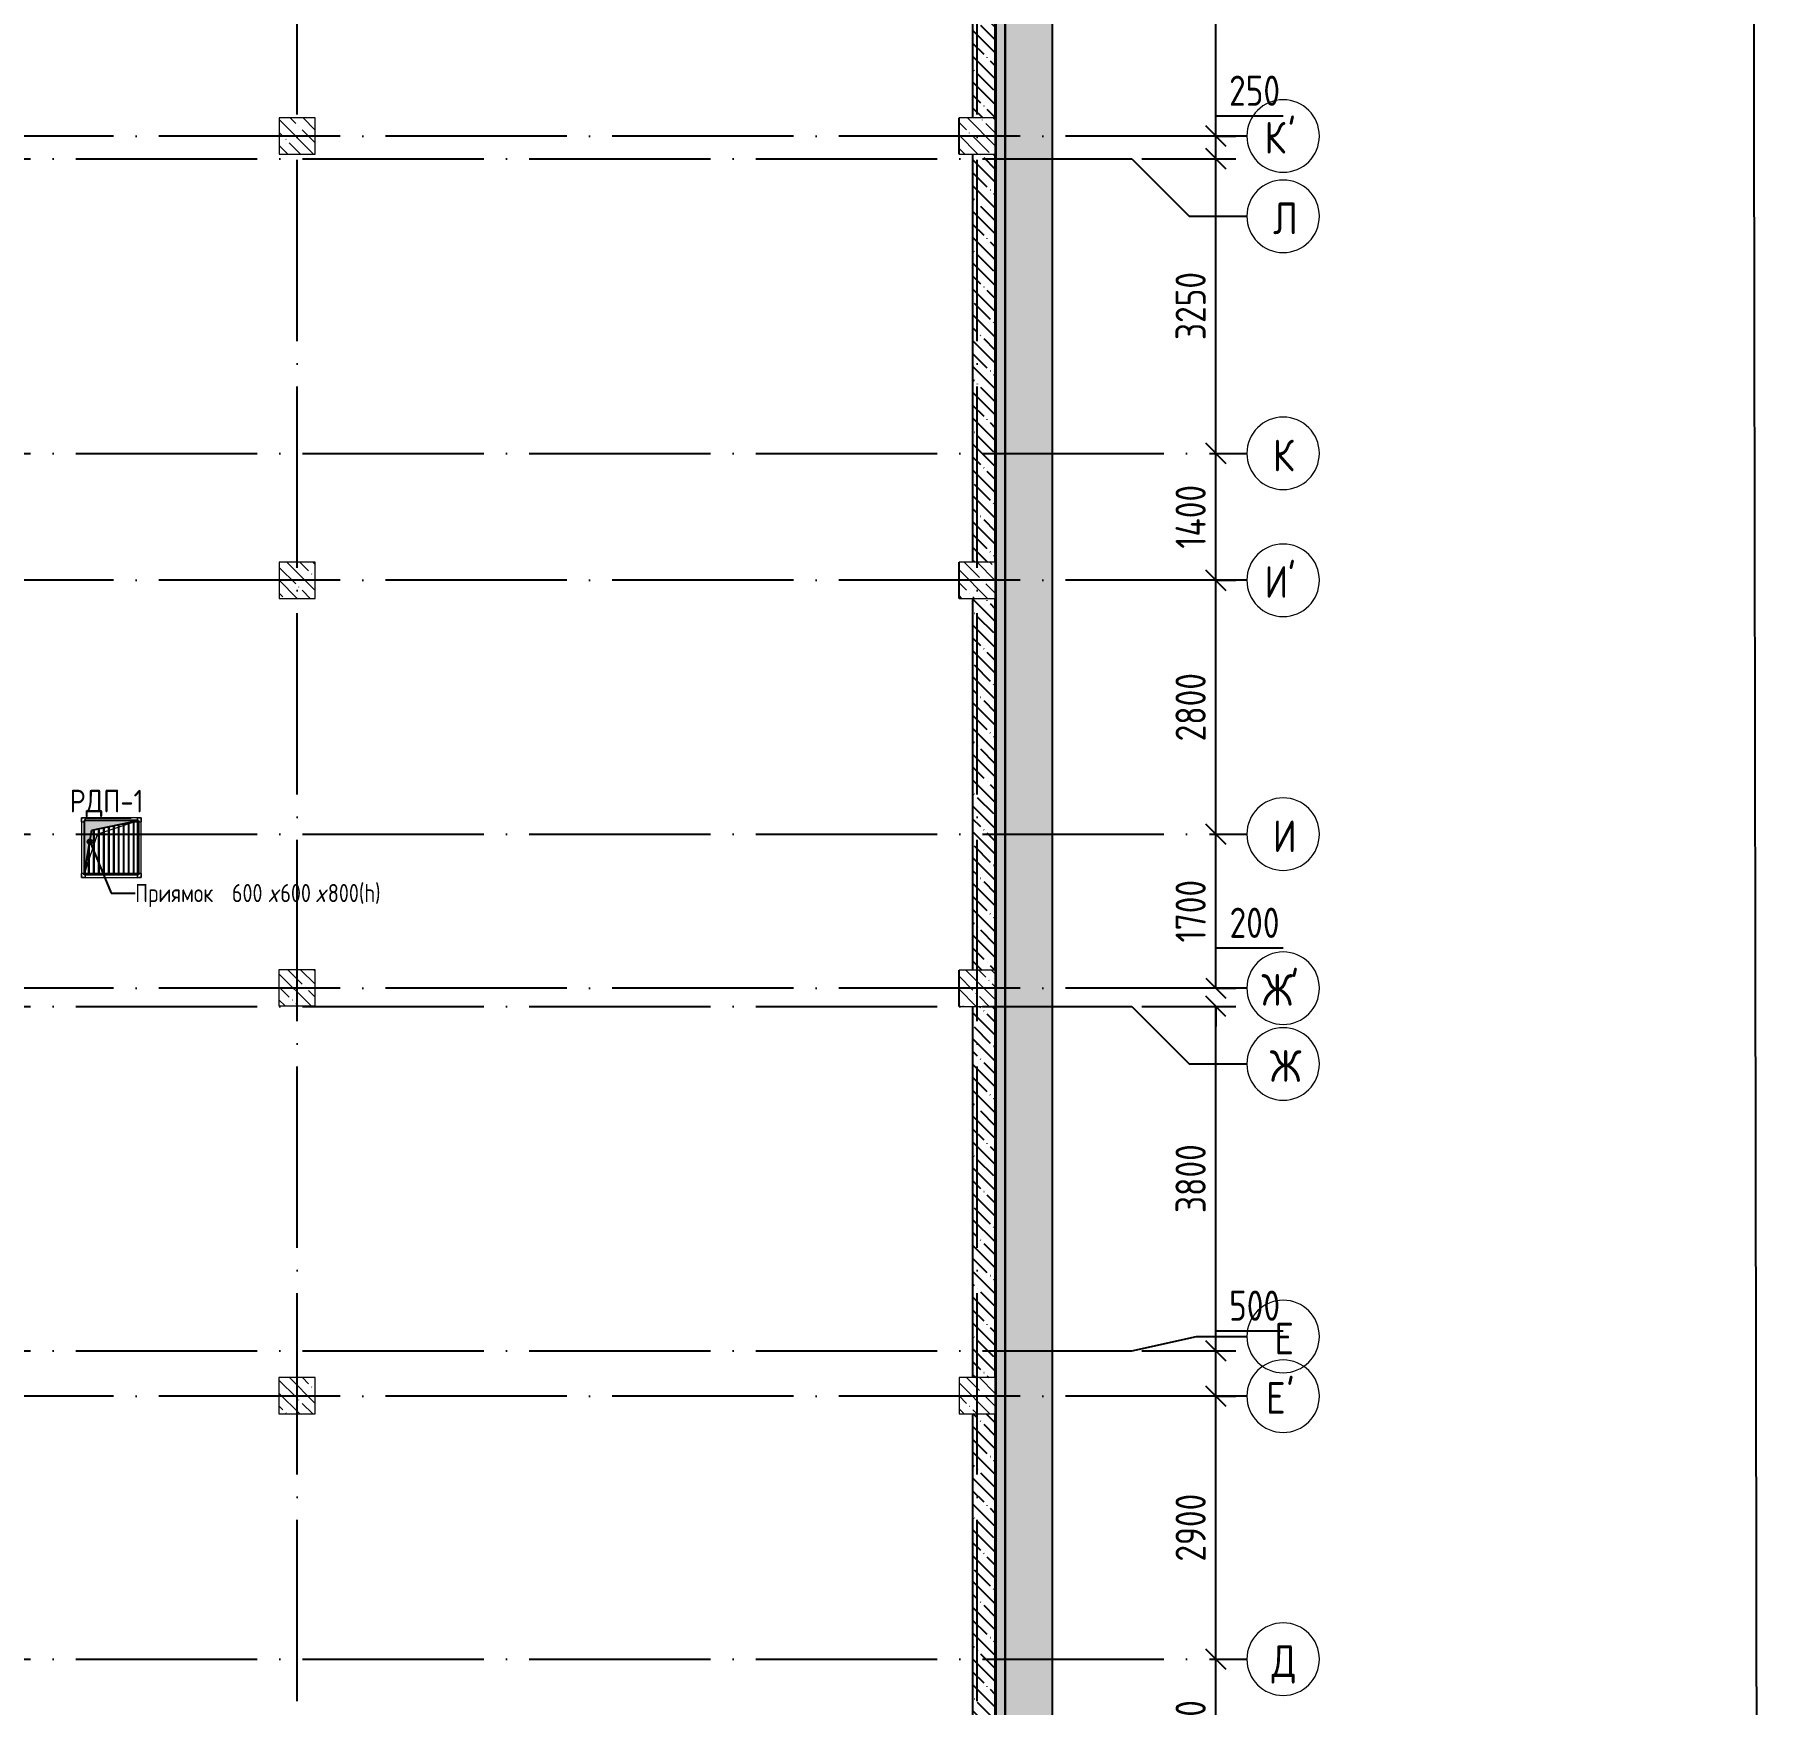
# Model space of a CAD drawing. Header units: millimetres. Extents: x -68946 to 690821, y -552984 to 293768.
# Drawn here: x 153351 to 172387, y 133611 to 152031 of the extents above; entities that cross this region are included whole.
import ezdxf

# ---------------------------------------------------------------- set-up
doc = ezdxf.new("R2010")
doc.units = ezdxf.units.MM
doc.linetypes.add('ADSK_Линия сетки', pattern=[2500, 2000, -250, 0, -250])
doc.layers.get('Defpoints').update_dxf_attribs({"color": 250})
for name, color, linetype, lineweight in [('A-ANNO-DIMS', 250, 'Continuous', 9), ('A-DETL', 250, 'Continuous', 5), ('A-DETL-1', 250, 'Continuous', 53), ('A-DETL-2', 250, 'Continuous', 5), ('A-DETL-GENF', 250, 'Continuous', 9), ('A-DETL-GENF-1', 250, 'Continuous', 5), ('A-FLOR-1', 250, 'Continuous', 5), ('A-GENM-2', 250, 'Continuous', 5), ('A-GENM-IDEN', 250, 'Continuous', 9), ('A-WALL', 250, 'Continuous', 9), ('A-WALL-1', 250, 'Continuous', 50), ('A-WALL-2', 250, 'Continuous', 5), ('A-WALL-3', 250, 'Continuous', 13), ('G-ANNO-TEXT', 250, 'Continuous', 9), ('I-WALL-1', 250, 'Continuous', 5), ('S-COLS-1', 250, 'Continuous', 5), ('S-COLS-2', 250, 'Continuous', 5), ('S-FNDN-1', 250, 'Continuous', 5), ('Оси', 250, 'Continuous', 9), ('Оси-1', 250, 'ADSK_Линия сетки', 9)]:
    doc.layers.add(name, color=color, linetype=linetype, lineweight=lineweight)
doc.styles.add('GOST Common', font='', dxfattribs={"width": 0.9, "height": 350})
doc.styles.add('GOST Common_1', font='', dxfattribs={"width": 0.9, "height": 250})
doc.styles.add('ISOCPEUR_I_1', font='ГОСТ тип А.ttf', dxfattribs={"height": 2500})
doc.styles.get("Standard").update_dxf_attribs({"font": 'ГОСТ тип А.ttf'})
doc.styles.get('GOST Common').set_extended_font_data('GOST Common')
doc.styles.get('GOST Common_1').set_extended_font_data('GOST Common')
doc.dimstyles.new('А3', dxfattribs={"dimtxt": 333, "dimasz": 222, "dimexe": 222, "dimexo": 111, "dimgap": 111, "dimtad": 1, "dimtoh": 1, "dimdec": 0, "dimrnd": 0.0015, "dimzin": 0, "dimdsep": 46, "dimtxsty": 'Standard', "dimblk": 'OBLIQUE', "dimcen": 0, "dimclrd": 7, "dimclre": 7, "dimclrt": 7, "dimadec": 0, "dimazin": 0, "dimtfac": 1, "dimtdec": 0, "dimtofl": 0, "dimtmove": 0, "dimatfit": 3, "dimfxl": 1, "dimtolj": 1, "dimtzin": 0, "dimarcsym": 0})
pattern_1 = [(135, (10997.54, 114885.93), (-142.5612, -142.5612), []), (135, (11140.1, 114885.93), (-142.5612, -142.5612), [252.016, -50.403, 3.353, -47.05])]

# ---------------------------------------------------------------- blocks, each defined once
blk = doc.blocks.new('BSC_Колонна _Прямоугольная - 400x400-V17-АР1_Кладочный план подвала_ Блок 2_ 3')
at = {"layer": 'S-COLS-2'}
h = blk.add_hatch(dxfattribs=at)
h.set_pattern_fill('FP_29', color=256, style=0, pattern_type=2)
h.set_pattern_definition([(135, (-152750, -31125.12), (-142.5612, -142.5612), []), (135, (-152607.44, -31125.12), (-142.5612, -142.5612), [252.016, -50.403, 3.353, -47.05])])
h.paths.add_polyline_path([(-200, -200), (200, -200), (200, 200), (-200, 200)])
at = {"layer": 'S-COLS-1'}
for p, q in [((200, 200), (-200, 200)), ((-200, 200), (-200, -200)), ((200, -200), (200, 200)), ((-200, -200), (200, -200))]:
    blk.add_line(p, q, dxfattribs=at)
blk = doc.blocks.new('BSC_Колонна _Прямоугольная - 400x400-V18-АР1_Кладочный план подвала_ Блок 2_ 3')
at = {"layer": 'S-COLS-2'}
h = blk.add_hatch(dxfattribs=at)
h.set_pattern_fill('FP_30', color=256, style=0, pattern_type=2)
h.set_pattern_definition([(135, (-152750, -26625.12), (-142.5612, -142.5612), []), (135, (-152607.44, -26625.12), (-142.5612, -142.5612), [252.016, -50.403, 3.353, -47.05])])
h.paths.add_polyline_path([(-200, -200), (200, -200), (200, 200), (-200, 200)])
at = {"layer": 'S-COLS-1'}
for p, q in [((200, 200), (-200, 200)), ((-200, 200), (-200, -200)), ((200, -200), (200, 200)), ((-200, -200), (200, -200))]:
    blk.add_line(p, q, dxfattribs=at)
blk = doc.blocks.new('BSC_Колонна _Прямоугольная - 400x400-V83-АР1_Кладочный план подвала_ Блок 2_ 3')
at = {"layer": 'S-COLS-2'}
h = blk.add_hatch(dxfattribs=at)
h.set_pattern_fill('FP_95', color=256, style=0, pattern_type=2)
h.set_pattern_definition([(135, (-152749.81, -22130), (-142.5612, -142.5612), []), (135, (-152607.25, -22130), (-142.5612, -142.5612), [252.016, -50.403, 3.353, -47.05])])
h.paths.add_polyline_path([(-200, -200), (200, -200), (200, 200), (-200, 200)])
at = {"layer": 'S-COLS-1'}
for p, q in [((200, 200), (-200, 200)), ((-200, 200), (-200, -200)), ((200, -200), (200, 200)), ((-200, -200), (200, -200))]:
    blk.add_line(p, q, dxfattribs=at)
blk = doc.blocks.new('BSC_Колонна _Прямоугольная - 400x400-V84-АР1_Кладочный план подвала_ Блок 2_ 3')
at = {"layer": 'S-COLS-2'}
h = blk.add_hatch(dxfattribs=at)
h.set_pattern_fill('FP_96', color=256, style=0, pattern_type=2)
h.set_pattern_definition([(135, (-145249.81, -22130), (-142.5612, -142.5612), []), (135, (-145107.25, -22130), (-142.5612, -142.5612), [252.016, -50.403, 3.353, -47.05])])
h.paths.add_polyline_path([(-200, -200), (200, -200), (200, 200), (-200, 200)])
at = {"layer": 'S-COLS-1'}
for p, q in [((200, 200), (-200, 200)), ((-200, 200), (-200, -200)), ((200, -200), (200, 200)), ((-200, -200), (200, -200))]:
    blk.add_line(p, q, dxfattribs=at)
blk = doc.blocks.new('BSC_Колонна _Прямоугольная - 400x400-V85-АР1_Кладочный план подвала_ Блок 2_ 3')
at = {"layer": 'S-COLS-2'}
h = blk.add_hatch(dxfattribs=at)
h.set_pattern_fill('FP_97', color=256, style=0, pattern_type=2)
h.set_pattern_definition([(135, (-145249.81, -26630), (-142.5612, -142.5612), []), (135, (-145107.25, -26630), (-142.5612, -142.5612), [252.016, -50.403, 3.353, -47.05])])
h.paths.add_polyline_path([(-200, -200), (200, -200), (200, 200), (-200, 200)])
at = {"layer": 'S-COLS-1'}
for p, q in [((200, 200), (-200, 200)), ((-200, 200), (-200, -200)), ((200, -200), (200, 200)), ((-200, -200), (200, -200))]:
    blk.add_line(p, q, dxfattribs=at)
blk = doc.blocks.new('BSC_Колонна _Прямоугольная - 400x400-V86-АР1_Кладочный план подвала_ Блок 2_ 3')
at = {"layer": 'S-COLS-2'}
h = blk.add_hatch(dxfattribs=at)
h.set_pattern_fill('FP_98', color=256, style=0, pattern_type=2)
h.set_pattern_definition([(135, (-145250, -31125.12), (-142.5612, -142.5612), []), (135, (-145107.44, -31125.12), (-142.5612, -142.5612), [252.016, -50.403, 3.353, -47.05])])
h.paths.add_polyline_path([(-200, -200), (200, -200), (200, 200), (-200, 200)])
at = {"layer": 'S-COLS-1'}
for p, q in [((200, 200), (-200, 200)), ((-200, 200), (-200, -200)), ((200, -200), (200, 200)), ((-200, -200), (200, -200))]:
    blk.add_line(p, q, dxfattribs=at)
blk = doc.blocks.new('BSC_Колонна _Прямоугольная - 400x400-V87-АР1_Кладочный план подвала_ Блок 2_ 3')
at = {"layer": 'S-COLS-2'}
h = blk.add_hatch(dxfattribs=at)
h.set_pattern_fill('FP_99', color=256, style=0, pattern_type=2)
h.set_pattern_definition([(135, (-152750, -36025.03), (-142.5612, -142.5612), []), (135, (-152607.44, -36025.03), (-142.5612, -142.5612), [252.016, -50.403, 3.353, -47.05])])
h.paths.add_polyline_path([(-200, -200), (200, -200), (200, 200), (-200, 200)])
at = {"layer": 'S-COLS-1'}
for p, q in [((200, 200), (-200, 200)), ((-200, 200), (-200, -200)), ((200, -200), (200, 200)), ((-200, -200), (200, -200))]:
    blk.add_line(p, q, dxfattribs=at)
blk = doc.blocks.new('BSC_Колонна _Прямоугольная - 400x400-V88-АР1_Кладочный план подвала_ Блок 2_ 3')
at = {"layer": 'S-COLS-2'}
h = blk.add_hatch(dxfattribs=at)
h.set_pattern_fill('FP_100', color=256, style=0, pattern_type=2)
h.set_pattern_definition([(135, (-145250, -36025.03), (-142.5612, -142.5612), []), (135, (-145107.44, -36025.03), (-142.5612, -142.5612), [252.016, -50.403, 3.353, -47.05])])
h.paths.add_polyline_path([(-200, -200), (200, -200), (200, 200), (-200, 200)])
at = {"layer": 'S-COLS-1'}
for p, q in [((200, 200), (-200, 200)), ((-200, 200), (-200, -200)), ((200, -200), (200, 200)), ((-200, -200), (200, -200))]:
    blk.add_line(p, q, dxfattribs=at)
blk = doc.blocks.new('230_Приямок стенки вертикально _Фунд_Плита_ - 230_Приямок стенки вертикально _Фунд_Плита_-V100-АР1_Кладочный план подвала_ Блок 2_ 3')
at = {"layer": 'S-FNDN-1'}
for p, q in [((-22, 193), (22, 207)), ((33, 211), (76, 225)), ((88, 229), (132, 244)), ((143, 248), (187, 262)), ((198, 266), (242, 281)), ((253, 284), (255, 285)), ((-242, -125), (-199, 4)), ((-187, 40), (-150, 150)), ((-150, 150), (-143, 152)), ((-132, 156), (-88, 171)), ((-77, 174), (-33, 189)), ((-285, -255), (-254, -161))]:
    blk.add_line(p, q, dxfattribs=at)
blk = doc.blocks.new('Решетка металлическая РМ-1 _подвал_ - Решетка металлическая РМ-1 _подвал_-V101-АР1_Кладочный план подвала_ Блок 2_ 3')
at = {"layer": 'A-GENM-2'}
for p, q in [((0, 615), (0, 660)), ((660, 660), (0, 660)), ((0, 660), (45, 660)), ((0, 660), (0, 0)), ((0, 615), (30, 615)), ((45, 630), (45, 660)), ((352, 572), (352, 45)), ((364, 45), (364, 574)), ((407, 583), (407, 45)), ((419, 45), (419, 586)), ((462, 595), (462, 45)), ((474, 45), (474, 597)), ((517, 606), (517, 45)), ((529, 45), (529, 609)), ((558, 615), (660, 615)), ((572, 615), (572, 45)), ((584, 45), (584, 615)), ((615, 660), (660, 660)), ((615, 660), (615, 630)), ((615, 627), (615, 0)), ((660, 660), (660, 615)), ((660, 0), (660, 660)), ((132, 525), (132, 45)), ((144, 45), (144, 528)), ((187, 537), (187, 45)), ((199, 45), (199, 540)), ((242, 549), (242, 45)), ((254, 45), (254, 551)), ((297, 560), (297, 45)), ((309, 45), (309, 563)), ((77, 294), (77, 45)), ((89, 45), (89, 362)), ((0, 0), (0, 45)), ((30, 45), (0, 45)), ((0, 0), (660, 0)), ((45, 0), (0, 0)), ((660, 45), (33, 45)), ((45, 0), (45, 115)), ((660, 0), (615, 0)), ((660, 45), (660, 0))]:
    blk.add_line(p, q, dxfattribs=at)
blk = doc.blocks.new('Ось сетки - Круг_Ø8 мм-39983606-АР1_Кладочный план подвала_ Блок 2_ 3')
at = {"layer": 'Оси'}
for start, end in [(360, 180), (180, 360)]:
    blk.add_arc((0, 0), 4, start, end, dxfattribs=at)
blk = doc.blocks.new('_Oblique')
at = {"color": 0, "linetype": 'ByBlock', "lineweight": -2}
blk.add_line((-0.5, -0.5), (0.5, 0.5), dxfattribs=at)
blk = doc.blocks.new('*D5145')
at = {"layer": 'A-ANNO-DIMS', "color": 7, "lineweight": -2, "transparency": 16777216}
for p, q in [((166380, 132511), (166380, 134111)), ((166391, 134111), (166602, 134111)), ((166391, 132511), (166602, 132511))]:
    blk.add_line(p, q, dxfattribs=at)
at = {"layer": 'Defpoints', "color": 0, "lineweight": 30, "transparency": 16777216}
for p in [(166280, 134111), (166380, 134111), (166280, 132511)]:
    blk.add_point(p, dxfattribs=at)
at = {"layer": 'A-ANNO-DIMS', "color": 7, "lineweight": -2, "transparency": 16777216, "xscale": 222, "yscale": 222, "zscale": 222}
for p, rotation in [((166380, 134111), 90), ((166380, 132511), 270)]:
    blk.add_blockref('_Oblique', p, dxfattribs=dict(at, rotation=rotation))
at = {"layer": 'A-ANNO-DIMS', "color": 7, "lineweight": -2, "transparency": 16777216, "insert": (166102, 133311), "char_height": 333, "width": 2.3, "attachment_point": 5, "rotation": 90}
blk.add_mtext('\\A1;1600', dxfattribs=at)
blk = doc.blocks.new('*D5146')
at = {"layer": 'A-ANNO-DIMS', "color": 7, "lineweight": -2, "transparency": 16777216}
for p, q in [((166380, 134111), (166380, 137011)), ((166391, 137011), (166602, 137011)), ((166391, 134111), (166602, 134111))]:
    blk.add_line(p, q, dxfattribs=at)
at = {"layer": 'Defpoints', "color": 0, "lineweight": 30, "transparency": 16777216}
for p in [(166280, 137011), (166380, 137011), (166280, 134111)]:
    blk.add_point(p, dxfattribs=at)
at = {"layer": 'A-ANNO-DIMS', "color": 7, "lineweight": -2, "transparency": 16777216, "xscale": 222, "yscale": 222, "zscale": 222}
for p, rotation in [((166380, 137011), 90), ((166380, 134111), 270)]:
    blk.add_blockref('_Oblique', p, dxfattribs=dict(at, rotation=rotation))
at = {"layer": 'A-ANNO-DIMS', "color": 7, "lineweight": -2, "transparency": 16777216, "insert": (166102, 135561), "char_height": 333, "width": 2.48, "attachment_point": 5, "rotation": 90}
blk.add_mtext('\\A1;2900', dxfattribs=at)
blk = doc.blocks.new('*D5147')
at = {"layer": 'A-ANNO-DIMS', "color": 7, "lineweight": -2, "transparency": 16777216}
for p, q in [((166380, 137511), (166380, 137733)), ((166380, 137733), (167124, 137733)), ((165563, 137511), (166602, 137511)), ((166380, 137011), (166380, 137511)), ((166391, 137011), (166602, 137011))]:
    blk.add_line(p, q, dxfattribs=at)
at = {"layer": 'Defpoints', "color": 0, "lineweight": 30, "transparency": 16777216}
for p in [(165452, 137511), (166380, 137511), (166280, 137011)]:
    blk.add_point(p, dxfattribs=at)
at = {"layer": 'A-ANNO-DIMS', "color": 7, "lineweight": -2, "transparency": 16777216, "xscale": 222, "yscale": 222, "zscale": 222}
for p, rotation in [((166380, 137511), 90), ((166380, 137011), 270)]:
    blk.add_blockref('_Oblique', p, dxfattribs=dict(at, rotation=rotation))
at = {"layer": 'A-ANNO-DIMS', "color": 7, "lineweight": -2, "transparency": 16777216, "insert": (166807, 138010), "char_height": 333, "width": 1.86, "attachment_point": 5}
blk.add_mtext('\\A1;500', dxfattribs=at)
blk = doc.blocks.new('*D5148')
at = {"layer": 'A-ANNO-DIMS', "color": 7, "lineweight": -2, "transparency": 16777216}
for p, q in [((165563, 141311), (166602, 141311)), ((166380, 137511), (166380, 141311)), ((165563, 137511), (166602, 137511))]:
    blk.add_line(p, q, dxfattribs=at)
at = {"layer": 'Defpoints', "color": 0, "lineweight": 30, "transparency": 16777216}
for p in [(165452, 141311), (166380, 141311), (165452, 137511)]:
    blk.add_point(p, dxfattribs=at)
at = {"layer": 'A-ANNO-DIMS', "color": 7, "lineweight": -2, "transparency": 16777216, "xscale": 222, "yscale": 222, "zscale": 222}
for p, rotation in [((166380, 141311), 90), ((166380, 137511), 270)]:
    blk.add_blockref('_Oblique', p, dxfattribs=dict(at, rotation=rotation))
at = {"layer": 'A-ANNO-DIMS', "color": 7, "lineweight": -2, "transparency": 16777216, "insert": (166102, 139411), "char_height": 333, "width": 2.48, "attachment_point": 5, "rotation": 90}
blk.add_mtext('\\A1;3800', dxfattribs=at)
blk = doc.blocks.new('*D5149')
at = {"layer": 'A-ANNO-DIMS', "color": 7, "lineweight": -2, "transparency": 16777216}
for p, q in [((166380, 141511), (166380, 141955)), ((166380, 141955), (167124, 141955)), ((166391, 141511), (166602, 141511)), ((165563, 141311), (166602, 141311)), ((166380, 141311), (166380, 141089))]:
    blk.add_line(p, q, dxfattribs=at)
at = {"layer": 'Defpoints', "color": 0, "lineweight": 30, "transparency": 16777216}
for p in [(166280, 141511), (166380, 141511), (165452, 141311)]:
    blk.add_point(p, dxfattribs=at)
at = {"layer": 'A-ANNO-DIMS', "color": 7, "lineweight": -2, "transparency": 16777216, "xscale": 222, "yscale": 222, "zscale": 222}
for p, rotation in [((166380, 141511), 270), ((166380, 141311), 90)]:
    blk.add_blockref('_Oblique', p, dxfattribs=dict(at, rotation=rotation))
at = {"layer": 'A-ANNO-DIMS', "color": 7, "lineweight": -2, "transparency": 16777216, "insert": (166807, 142233), "char_height": 333, "width": 1.86, "attachment_point": 5}
blk.add_mtext('\\A1;200', dxfattribs=at)
blk = doc.blocks.new('*D5150')
at = {"layer": 'A-ANNO-DIMS', "color": 7, "lineweight": -2, "transparency": 16777216}
for p, q in [((166380, 141511), (166380, 143211)), ((166391, 143211), (166602, 143211)), ((166391, 141511), (166602, 141511))]:
    blk.add_line(p, q, dxfattribs=at)
at = {"layer": 'Defpoints', "color": 0, "lineweight": 30, "transparency": 16777216}
for p in [(166280, 143211), (166380, 143211), (166280, 141511)]:
    blk.add_point(p, dxfattribs=at)
at = {"layer": 'A-ANNO-DIMS', "color": 7, "lineweight": -2, "transparency": 16777216, "xscale": 222, "yscale": 222, "zscale": 222}
for p, rotation in [((166380, 143211), 90), ((166380, 141511), 270)]:
    blk.add_blockref('_Oblique', p, dxfattribs=dict(at, rotation=rotation))
at = {"layer": 'A-ANNO-DIMS', "color": 7, "lineweight": -2, "transparency": 16777216, "insert": (166102, 142361), "char_height": 333, "width": 2.3, "attachment_point": 5, "rotation": 90}
blk.add_mtext('\\A1;1700', dxfattribs=at)
blk = doc.blocks.new('*D5151')
at = {"layer": 'A-ANNO-DIMS', "color": 7, "lineweight": -2, "transparency": 16777216}
for p, q in [((166380, 143211), (166380, 146011)), ((166391, 146011), (166602, 146011)), ((166391, 143211), (166602, 143211))]:
    blk.add_line(p, q, dxfattribs=at)
at = {"layer": 'Defpoints', "color": 0, "lineweight": 30, "transparency": 16777216}
for p in [(166280, 146011), (166380, 146011), (166280, 143211)]:
    blk.add_point(p, dxfattribs=at)
at = {"layer": 'A-ANNO-DIMS', "color": 7, "lineweight": -2, "transparency": 16777216, "xscale": 222, "yscale": 222, "zscale": 222}
for p, rotation in [((166380, 146011), 90), ((166380, 143211), 270)]:
    blk.add_blockref('_Oblique', p, dxfattribs=dict(at, rotation=rotation))
at = {"layer": 'A-ANNO-DIMS', "color": 7, "lineweight": -2, "transparency": 16777216, "insert": (166102, 144611), "char_height": 333, "width": 2.48, "attachment_point": 5, "rotation": 90}
blk.add_mtext('\\A1;2800', dxfattribs=at)
blk = doc.blocks.new('*D5152')
at = {"layer": 'A-ANNO-DIMS', "color": 7, "lineweight": -2, "transparency": 16777216}
for p, q in [((166380, 146011), (166380, 147411)), ((166391, 147411), (166602, 147411)), ((166391, 146011), (166602, 146011))]:
    blk.add_line(p, q, dxfattribs=at)
at = {"layer": 'Defpoints', "color": 0, "lineweight": 30, "transparency": 16777216}
for p in [(166280, 147411), (166380, 147411), (166280, 146011)]:
    blk.add_point(p, dxfattribs=at)
at = {"layer": 'A-ANNO-DIMS', "color": 7, "lineweight": -2, "transparency": 16777216, "xscale": 222, "yscale": 222, "zscale": 222}
for p, rotation in [((166380, 147411), 90), ((166380, 146011), 270)]:
    blk.add_blockref('_Oblique', p, dxfattribs=dict(at, rotation=rotation))
at = {"layer": 'A-ANNO-DIMS', "color": 7, "lineweight": -2, "transparency": 16777216, "insert": (166102, 146711), "char_height": 333, "width": 2.38, "attachment_point": 5, "rotation": 90}
blk.add_mtext('\\A1;1400', dxfattribs=at)
blk = doc.blocks.new('*D5153')
at = {"layer": 'A-ANNO-DIMS', "color": 7, "lineweight": -2, "transparency": 16777216}
for p, q in [((165563, 150661), (166602, 150661)), ((166380, 147411), (166380, 150661)), ((166391, 147411), (166602, 147411))]:
    blk.add_line(p, q, dxfattribs=at)
at = {"layer": 'Defpoints', "color": 0, "lineweight": 30, "transparency": 16777216}
for p in [(165452, 150661), (166380, 150661), (166280, 147411)]:
    blk.add_point(p, dxfattribs=at)
at = {"layer": 'A-ANNO-DIMS', "color": 7, "lineweight": -2, "transparency": 16777216, "xscale": 222, "yscale": 222, "zscale": 222}
for p, rotation in [((166380, 150661), 90), ((166380, 147411), 270)]:
    blk.add_blockref('_Oblique', p, dxfattribs=dict(at, rotation=rotation))
at = {"layer": 'A-ANNO-DIMS', "color": 7, "lineweight": -2, "transparency": 16777216, "insert": (166102, 149036), "char_height": 333, "width": 2.48, "attachment_point": 5, "rotation": 90}
blk.add_mtext('\\A1;3250', dxfattribs=at)
blk = doc.blocks.new('*D5154')
at = {"layer": 'A-ANNO-DIMS', "color": 7, "lineweight": -2, "transparency": 16777216}
for p, q in [((166380, 150911), (166380, 151133)), ((166380, 151133), (167124, 151133)), ((166380, 150661), (166380, 150911)), ((166391, 150911), (166602, 150911)), ((165563, 150661), (166602, 150661))]:
    blk.add_line(p, q, dxfattribs=at)
at = {"layer": 'Defpoints', "color": 0, "lineweight": 30, "transparency": 16777216}
for p in [(166280, 150911), (166380, 150911), (165452, 150661)]:
    blk.add_point(p, dxfattribs=at)
at = {"layer": 'A-ANNO-DIMS', "color": 7, "lineweight": -2, "transparency": 16777216, "xscale": 222, "yscale": 222, "zscale": 222}
for p, rotation in [((166380, 150911), 90), ((166380, 150661), 270)]:
    blk.add_blockref('_Oblique', p, dxfattribs=dict(at, rotation=rotation))
at = {"layer": 'A-ANNO-DIMS', "color": 7, "lineweight": -2, "transparency": 16777216, "insert": (166807, 151411), "char_height": 333, "width": 1.86, "attachment_point": 5}
blk.add_mtext('\\A1;250', dxfattribs=at)
blk = doc.blocks.new('*D5155')
at = {"layer": 'A-ANNO-DIMS', "color": 7, "lineweight": -2, "transparency": 16777216}
for p, q in [((166380, 150911), (166380, 154861)), ((166391, 154861), (166602, 154861)), ((166391, 150911), (166602, 150911))]:
    blk.add_line(p, q, dxfattribs=at)
at = {"layer": 'Defpoints', "color": 0, "lineweight": 30, "transparency": 16777216}
for p in [(166280, 154861), (166380, 154861), (166280, 150911)]:
    blk.add_point(p, dxfattribs=at)
at = {"layer": 'A-ANNO-DIMS', "color": 7, "lineweight": -2, "transparency": 16777216, "xscale": 222, "yscale": 222, "zscale": 222}
for p, rotation in [((166380, 154861), 90), ((166380, 150911), 270)]:
    blk.add_blockref('_Oblique', p, dxfattribs=dict(at, rotation=rotation))
at = {"layer": 'A-ANNO-DIMS', "color": 7, "lineweight": -2, "transparency": 16777216, "insert": (166102, 152886), "char_height": 333, "width": 2.48, "attachment_point": 5, "rotation": 90}
blk.add_mtext('\\A1;3950', dxfattribs=at)
blk = doc.blocks.new('ADSK_Марка_Перемычка - Экземпляр_ADSK_Позиция-34100395-АР1_Кладочный план подвала_ Блок 2_ 3')
at = {"layer": 'A-GENM-IDEN'}
blk.add_line((-2.5, 0), (2.5, 0), dxfattribs=at)

msp = doc.modelspace()

# ---------------------------------------------------------------- hatches: boundary and pattern name
at = {"layer": 'A-DETL-GENF', "lineweight": -2}
msp.add_hatch(color=256, dxfattribs=at).paths.add_polyline_path([(153897.3503, 142761.0455), (153984.1744, 143253.4494), (154497.3503, 143361.0455), (153897.3503, 143361.0455), (153897.3503, 142849.7617)])
at = {"layer": 'A-DETL-GENF-1', "lineweight": -2}
h = msp.add_hatch(dxfattribs=at)
h.set_pattern_fill('FP_124', color=256, style=0, pattern_type=2)
h.set_pattern_definition([(135, (11421.8, 114885.93), (-424.26407, 3e-14), [600, 0, 0, 0]), (45, (10997.54, 114885.93), (-424.26407, 0), [600, 0, 0, 0]), (45, (10997.54, 115098.06), (-424.26407, 0), [150, -450]), (135, (11315.74, 115204.12), (-424.26407, 3e-14), [150, -450]), (45, (11315.74, 114992), (-424.26407, 0), [150, -450]), (135, (11209.67, 114885.93), (-424.26407, 3e-14), [150, -450])])
h.paths.add_polyline_path([(164577.5167, 114080.9267), (164577.5167, 174490.9262), (146867.5374, 174490.9262), (146867.5253, 174090.9262), (132367.5473, 174090.9262), (132367.5473, 172390.9267), (129627.538, 172390.9267), (129627.538, 174090.9262), (120727.5383, 174090.9262), (120727.5383, 174490.9262), (87962.538, 174490.9262), (87962.538, 174090.9267), (84292.5374, 174090.9267), (84292.5374, 171140.9262), (81177.5374, 171140.9262), (81177.5374, 174090.9267), (78864.3215, 174090.9267), (78864.3215, 173570.9267), (80657.5374, 173570.9267), (80657.5374, 170620.9262), (84812.5374, 170620.9262), (84812.5374, 173570.9267), (88482.538, 173570.9267), (88482.538, 173970.9262), (120207.5383, 173970.9262), (120207.5383, 173570.9262), (129107.538, 173570.9262), (129107.538, 171870.9267), (132887.5473, 171870.9267), (132887.5473, 173570.9262), (147387.5374, 173570.9262), (147387.5374, 173970.9262), (164057.5167, 173970.9262), (164057.5167, 114600.9267), (147387.5977, 114600.9267), (147387.5977, 127320.9262), (136557.5374, 127320.9262), (136557.5374, 124800.9267), (124737.538, 124800.9267), (124737.538, 133800.9262), (115587.538, 133800.9262), (115587.538, 141000.9267), (80187.5374, 141000.9267), (80187.5374, 158100.9262), (78864.3215, 158100.9262), (78864.3215, 157580.9262), (79667.5374, 157580.9262), (79667.5374, 140480.9267), (115067.538, 140480.9267), (115067.538, 133280.9262), (124217.538, 133280.9262), (124217.538, 124280.9267), (137077.5374, 124280.9267), (137077.5374, 126800.9262), (146867.5977, 126800.9262), (146867.5977, 114080.9267), (159660.2072, 114080.9267)])
at = {"layer": 'A-WALL', "lineweight": -2}
msp.add_hatch(color=256, dxfattribs=at).paths.add_polyline_path([(163955.5167, 114702.9267), (163955.5167, 173868.9262), (163947.5167, 173868.9262), (163947.5384, 114702.9267)])
at = {"layer": 'A-WALL-2', "lineweight": -2}
h = msp.add_hatch(dxfattribs=at)
h.set_pattern_fill('FP_3', color=256, style=0, pattern_type=2)
h.set_pattern_definition([(0, (10997.54, 114885.926), (120.968, 69.841), [80.645, -161.29]), (120, (10997.54, 114885.926), (-120.96808, 69.84086), [80.645, -161.29]), (60, (10997.54, 114885.926), (-8e-05, 139.68186), [0, -161.29, 80.645, 0])])
h.paths.add_polyline_path([(163955.5167, 114602.9267), (164055.5167, 114602.9267), (164055.5167, 173968.9262), (163955.5167, 173968.9262), (163955.5167, 114702.9267)])
at = {"layer": 'G-ANNO-TEXT', "lineweight": -2}
h = msp.add_hatch(color=256, dxfattribs=at)
edge = h.paths.add_edge_path()
edge.add_arc((153961.5126, 143128.224), 25, 0, 360)
at = {"layer": 'I-WALL-1', "lineweight": -2}
h = msp.add_hatch(dxfattribs=at)
h.set_pattern_fill('FP_1', color=256, style=0, pattern_type=2)
h.set_pattern_definition(pattern_1)
h.paths.add_polyline_path([(163947.5167, 151110.9583), (163947.5167, 155610.9262), (163697.5167, 155610.9262), (163697.5167, 151110.9583)])
h = msp.add_hatch(dxfattribs=at)
h.set_pattern_fill('FP_1', color=256, style=0, pattern_type=2)
h.set_pattern_definition(pattern_1)
h.paths.add_polyline_path([(163947.5167, 146211.0455), (163947.5167, 150710.9583), (163697.5167, 150710.9583), (163697.5167, 146211.0455)])
h = msp.add_hatch(dxfattribs=at)
h.set_pattern_fill('FP_1', color=256, style=0, pattern_type=2)
h.set_pattern_definition(pattern_1)
h.paths.add_polyline_path([(163947.5167, 141711.0455), (163947.5167, 145811.0455), (163697.5167, 145811.0455), (163697.5167, 141711.0455)])
h = msp.add_hatch(dxfattribs=at)
h.set_pattern_fill('FP_1', color=256, style=0, pattern_type=2)
h.set_pattern_definition(pattern_1)
h.paths.add_polyline_path([(163947.3503, 137215.9301), (163947.5167, 137215.9301), (163947.3503, 141311.0455), (163697.5167, 141311.0455), (163697.5167, 137215.9301)])
h = msp.add_hatch(dxfattribs=at)
h.set_pattern_fill('FP_1', color=256, style=0, pattern_type=2)
h.set_pattern_definition(pattern_1)
h.paths.add_polyline_path([(163697.5167, 132710.9262), (163947.5167, 132710.9262), (163947.3503, 136815.9301), (163697.5167, 136815.9301), (163697.5167, 134419.608)])

# ---------------------------------------------------------------- linework, layer by layer
at = {"color": 1}
msp.add_lwpolyline([(172265.5409, 183601.6714), (124619.2541, 183601.6714), (124740.6724, 107174.3899), (172386.9593, 107174.3899)], close=True, dxfattribs=at)
at = {"layer": 'A-DETL', "lineweight": -2}
for p, q in [((153897.3503, 143361.0455), (153897.3503, 142761.0455)), ((154497.3503, 143361.0455), (153897.3503, 143361.0455)), ((153984.1744, 143253.4494), (154497.3503, 143361.0455)), ((153897.3503, 142761.0455), (153984.1744, 143253.4494))]:
    msp.add_line(p, q, dxfattribs=at)
at = {"layer": 'A-DETL-1', "lineweight": -2}
for p, q in [((154497.3503, 143361.0455), (154497.3503, 142761.0455)), ((154497.3503, 142761.0455), (153897.3503, 142761.0455))]:
    msp.add_line(p, q, dxfattribs=at)
at = {"layer": 'A-DETL-2', "lineweight": -2}
for p, q in [((164577.5167, 114080.9267), (164577.5167, 174490.9262)), ((164057.5167, 173970.9262), (164057.5167, 114600.9267))]:
    msp.add_line(p, q, dxfattribs=at)
at = {"layer": 'A-FLOR-1', "lineweight": -2}
for p, q in [((163547.3503, 150710.9583), (163547.3503, 151110.9583)), ((163547.3503, 145811.0455), (163547.3503, 146211.0455)), ((163547.3503, 141311.0455), (163547.3503, 141711.0455))]:
    msp.add_line(p, q, dxfattribs=at)
at = {"layer": 'A-WALL-1', "lineweight": -2}
for p, q in [((163697.5167, 155610.9262), (163697.5167, 151110.9583)), ((163947.5167, 151110.9583), (163947.5167, 155610.9262)), ((163697.5167, 150710.9583), (163697.5167, 146211.0455)), ((163947.5167, 146211.0455), (163947.5167, 150710.9583)), ((163697.5167, 145811.0455), (163697.5167, 141711.0455)), ((163947.5167, 141711.0455), (163947.5167, 145811.0455)), ((163697.5167, 141311.0455), (163697.5167, 137215.9301)), ((163947.5167, 137215.9301), (163947.5167, 141311.0455)), ((163697.5167, 136815.9301), (163697.5167, 132710.9262)), ((163947.5167, 132710.9262), (163947.5167, 136815.9301))]:
    msp.add_line(p, q, dxfattribs=at)
at = {"layer": 'A-WALL-2', "lineweight": -2}
msp.add_line((164055.5167, 114600.9267), (164055.5167, 173970.9262), dxfattribs=at)
at = {"layer": 'A-WALL-3', "lineweight": -2}
for p, q in [((163955.5167, 114702.9267), (163955.5167, 173868.9262)), ((163947.5167, 155610.9262), (163947.5167, 151110.9583)), ((163947.5167, 150710.9583), (163947.5167, 146211.0455)), ((163947.5167, 145811.0455), (163947.5167, 141711.0455)), ((163947.5167, 141311.0455), (163947.5167, 132710.9262))]:
    msp.add_line(p, q, dxfattribs=at)
at = {"layer": 'G-ANNO-TEXT', "lineweight": -2}
for p, q in [((153961.5126, 143128.224), (154194.5326, 142560.9589)), ((154194.5326, 142560.9589), (154460.6967, 142560.9589))]:
    msp.add_line(p, q, dxfattribs=at)
msp.add_circle((153961.5126, 143128.224), 25, dxfattribs=at)
at = {"layer": 'Оси', "lineweight": -2}
for p, q in [((165452.1084, 150660.9262), (166087.1084, 150025.9262)), ((166087.1084, 150025.9262), (166722.1084, 150025.9262)), ((165452.1084, 141310.9262), (166087.1084, 140675.9262)), ((166087.1084, 140675.9262), (166722.1084, 140675.9262)), ((165452.1084, 137510.9262), (166167.3584, 137669.5089)), ((166167.3584, 137669.5089), (166722.1084, 137669.5089))]:
    msp.add_line(p, q, dxfattribs=at)
at = {"layer": 'Оси-1', "lineweight": -2}
for p, q in [((156247.5384, 111147.0862), (156247.5384, 176087.9307)), ((163747.5384, 111147.0862), (163747.5384, 176087.9307)), ((166722.1084, 150911.0771), (110317.5374, 150911.0771)), ((76304.6994, 150660.9262), (165452.1084, 150660.9262)), ((76304.6994, 147410.9266), (166722.1084, 147410.9266)), ((166722.1084, 146011.0455), (110317.5374, 146011.0455)), ((76304.6994, 143210.9266), (166722.1084, 143210.9266)), ((166722.1084, 141511.0455), (110317.5374, 141511.0455)), ((76304.6994, 141310.9262), (165452.1084, 141310.9262)), ((76304.6994, 137510.9262), (165452.1084, 137510.9262)), ((166722.1084, 137011.0455), (110317.5374, 137011.0455)), ((76304.6994, 134110.9262), (166722.1084, 134110.9262))]:
    msp.add_line(p, q, dxfattribs=at)

# ---------------------------------------------------------------- block references
at = {"layer": 'A-GENM-2', "lineweight": -2}
msp.add_blockref('Решетка металлическая РМ-1 _подвал_ - Решетка металлическая РМ-1 _подвал_-V101-АР1_Кладочный план подвала_ Блок 2_ 3', (153867.3503, 142731.0455), dxfattribs=at)
at = {"layer": 'A-GENM-IDEN', "lineweight": -2, "xscale": 99.99999999999993, "yscale": 99.99999999999993, "zscale": 99.99999999999993}
msp.add_blockref('ADSK_Марка_Перемычка - Экземпляр_ADSK_Позиция-34100395-АР1_Кладочный план подвала_ Блок 2_ 3', (154165.814, 143386.9206), dxfattribs=at)
at = {"layer": 'S-COLS-1', "lineweight": -2}
for name, p in [('BSC_Колонна _Прямоугольная - 400x400-V88-АР1_Кладочный план подвала_ Блок 2_ 3', (156247.5384, 150910.9583)), ('BSC_Колонна _Прямоугольная - 400x400-V87-АР1_Кладочный план подвала_ Блок 2_ 3', (163747.5384, 150910.9583)), ('BSC_Колонна _Прямоугольная - 400x400-V86-АР1_Кладочный план подвала_ Блок 2_ 3', (156247.5384, 146011.0455)), ('BSC_Колонна _Прямоугольная - 400x400-V17-АР1_Кладочный план подвала_ Блок 2_ 3', (163747.5384, 146011.0455)), ('BSC_Колонна _Прямоугольная - 400x400-V85-АР1_Кладочный план подвала_ Блок 2_ 3', (156247.3503, 141515.9301)), ('BSC_Колонна _Прямоугольная - 400x400-V18-АР1_Кладочный план подвала_ Блок 2_ 3', (163747.5384, 141511.0455)), ('BSC_Колонна _Прямоугольная - 400x400-V84-АР1_Кладочный план подвала_ Блок 2_ 3', (156247.3503, 137015.9301)), ('BSC_Колонна _Прямоугольная - 400x400-V83-АР1_Кладочный план подвала_ Блок 2_ 3', (163747.3503, 137015.9301))]:
    msp.add_blockref(name, p, dxfattribs=at)
at = {"layer": 'S-FNDN-1', "lineweight": -2}
msp.add_blockref('230_Приямок стенки вертикально _Фунд_Плита_ - 230_Приямок стенки вертикально _Фунд_Плита_-V100-АР1_Кладочный план подвала_ Блок 2_ 3', (154197.3503, 143061.0455), dxfattribs=at)
at = {"layer": 'Оси', "lineweight": -2, "xscale": 99.99999999999993, "yscale": 99.99999999999993, "zscale": 99.99999999999993}
for p, rotation in [((167122.1084, 150911.0771), 89.99999999999982), ((167122.1084, 150025.9262), 269.9999999999994), ((167122.1084, 147410.9266), 269.9999999999994), ((167122.1084, 146011.0455), 89.99999999999982), ((167122.1084, 143210.9266), 269.9999999999994), ((167122.1084, 141511.0455), 89.99999999999982), ((167122.1084, 140675.9262), 269.9999999999994), ((167122.1084, 137669.5089), 269.9999999999994), ((167122.1084, 137011.0455), 89.99999999999982), ((167122.1084, 134110.9262), 269.9999999999994)]:
    msp.add_blockref('Ось сетки - Круг_Ø8 мм-39983606-АР1_Кладочный план подвала_ Блок 2_ 3', p, dxfattribs=dict(at, rotation=rotation))

# ---------------------------------------------------------------- texts
at = {"layer": 'A-GENM-IDEN', "lineweight": -2, "char_height": 250, "attachment_point": 1, "style": 'GOST Common_1'}
for s, insert, width in [('РДП', (153738.4831, 143700.058), 678.227625), ('-1', (154298.0769, 143700.058), 331.898625)]:
    msp.add_mtext(s, dxfattribs=dict(at, insert=insert, width=width))
at = {"layer": 'G-ANNO-TEXT', "lineweight": -2, "char_height": 200, "attachment_point": 1, "style": 'ISOCPEUR_I_1'}
for s, insert, width in [('Приямок', (154460.6967, 142660.9589), 1168.860375), (' 600', (155425.1029, 142660.9589), 613.290937), ('\\fISOCPEUR|b0|i1|c204|p34|;\\W.9;х', (155931.1185, 142660.9589), 158.734125), ('600', (156062.0873, 142660.9589), 476.202375), ('\\fISOCPEUR|b0|i1|c204|p34|;\\W.9;х', (156454.9935, 142660.9589), 158.734125), ('800(h) ', (156585.9623, 142660.9589), 959.619937)]:
    msp.add_mtext(s, dxfattribs=dict(at, insert=insert, width=width))
at = {"layer": 'Оси', "lineweight": -2, "char_height": 350, "attachment_point": 1, "style": 'GOST Common'}
for s, insert, width in [('\\fGOST Common|b0|i0|c204|p34|;\\W.9;К', (166916.8313, 151068.3026), 310.253062), ("\\fGOST Common|b0|i0|c204|p34|;\\W.9;'", (167172.8157, 151068.3026), 137.088562), ('\\fGOST Common|b0|i0|c204|p34|;\\W.9;Л', (167011.4856, 150178.5131), 303.037875), ('\\fGOST Common|b0|i0|c204|p34|;\\W.9;К', (167008.7856, 147563.5135), 310.253062), ("\\fGOST Common|b0|i0|c204|p34|;\\W.9;'", (167172.8157, 146168.2711), 137.088562), ('\\fGOST Common|b0|i0|c204|p34|;\\W.9;И', (166916.8313, 146168.2711), 310.253062), ('\\fGOST Common|b0|i0|c204|p34|;\\W.9;И', (167008.7856, 143363.5135), 310.253062), ('\\fGOST Common|b0|i0|c204|p34|;\\W.9;Ж', (166883.9813, 141668.2711), 389.620125), ("\\fGOST Common|b0|i0|c204|p34|;\\W.9;'", (167205.4501, 141668.2711), 137.088562), ('\\fGOST Common|b0|i0|c204|p34|;\\W.9;Ж', (166975.9356, 140828.5131), 389.620125), ('\\fGOST Common|b0|i0|c204|p34|;\\W.9;Е', (167023.6356, 137822.0958), 274.177125), ('\\fGOST Common|b0|i0|c204|p34|;\\W.9;Е', (166931.6813, 137168.2711), 274.177125), ("\\fGOST Common|b0|i0|c204|p34|;\\W.9;'", (167157.9001, 137168.2711), 137.088562), ('\\fGOST Common|b0|i0|c204|p34|;\\W.9;Д', (166993.9356, 134263.5131), 346.329)]:
    msp.add_mtext(s, dxfattribs=dict(at, insert=insert, width=width))

# ---------------------------------------------------------------- dimensions: what is measured, and where the dimension line sits
at = {"layer": 'A-ANNO-DIMS', "lineweight": -2}
for base, p1, p2, picture, middle in [((166379.9955, 154860.9262), (166280.0106, 150911.0771), (166280.0106, 154860.9262), '*D5155', (166102.4955, 152886.0016)), ((166379.9955, 150911.0771), (165452.1084, 150660.9262), (166280.0106, 150911.0771), '*D5154', (166807.3455, 151410.5771)), ((166379.9955, 150660.9262), (166280.0106, 147410.9266), (165452.1084, 150660.9262), '*D5153', (166102.4955, 149035.9264)), ((166379.9955, 147410.9266), (166280.0106, 146011.0455), (166280.0106, 147410.9266), '*D5152', (166102.4955, 146710.986)), ((166379.9955, 146011.0455), (166280.0106, 143210.9266), (166280.0106, 146011.0455), '*D5151', (166102.4955, 144610.986)), ((166379.9955, 143210.9266), (166280.0106, 141511.0455), (166280.0106, 143210.9266), '*D5150', (166102.4955, 142360.986)), ((166379.9955, 141511.0455), (165452.1084, 141310.9262), (166280.0106, 141511.0455), '*D5149', (166807.3455, 142232.5455)), ((166379.9955, 141310.9262), (165452.1084, 137510.9262), (165452.1084, 141310.9262), '*D5148', (166102.4955, 139410.9262)), ((166379.9955, 137510.9262), (166280.0106, 137011.0455), (165452.1084, 137510.9262), '*D5147', (166807.3455, 138010.4262)), ((166379.9955, 137011.0455), (166280.0106, 134110.9262), (166280.0106, 137011.0455), '*D5146', (166102.4955, 135560.9858)), ((166379.9955, 134110.9262), (166280.0106, 132510.9858), (166280.0106, 134110.9262), '*D5145', (166102.4955, 133310.956))]:
    dim = msp.add_linear_dim(base=base, p1=p1, p2=p2, angle=90, dimstyle='А3', dxfattribs=at)
    dim.commit()
    dim.dimension.update_dxf_attribs({"geometry": picture, "text_midpoint": middle})

doc.saveas('drawing.dxf')
